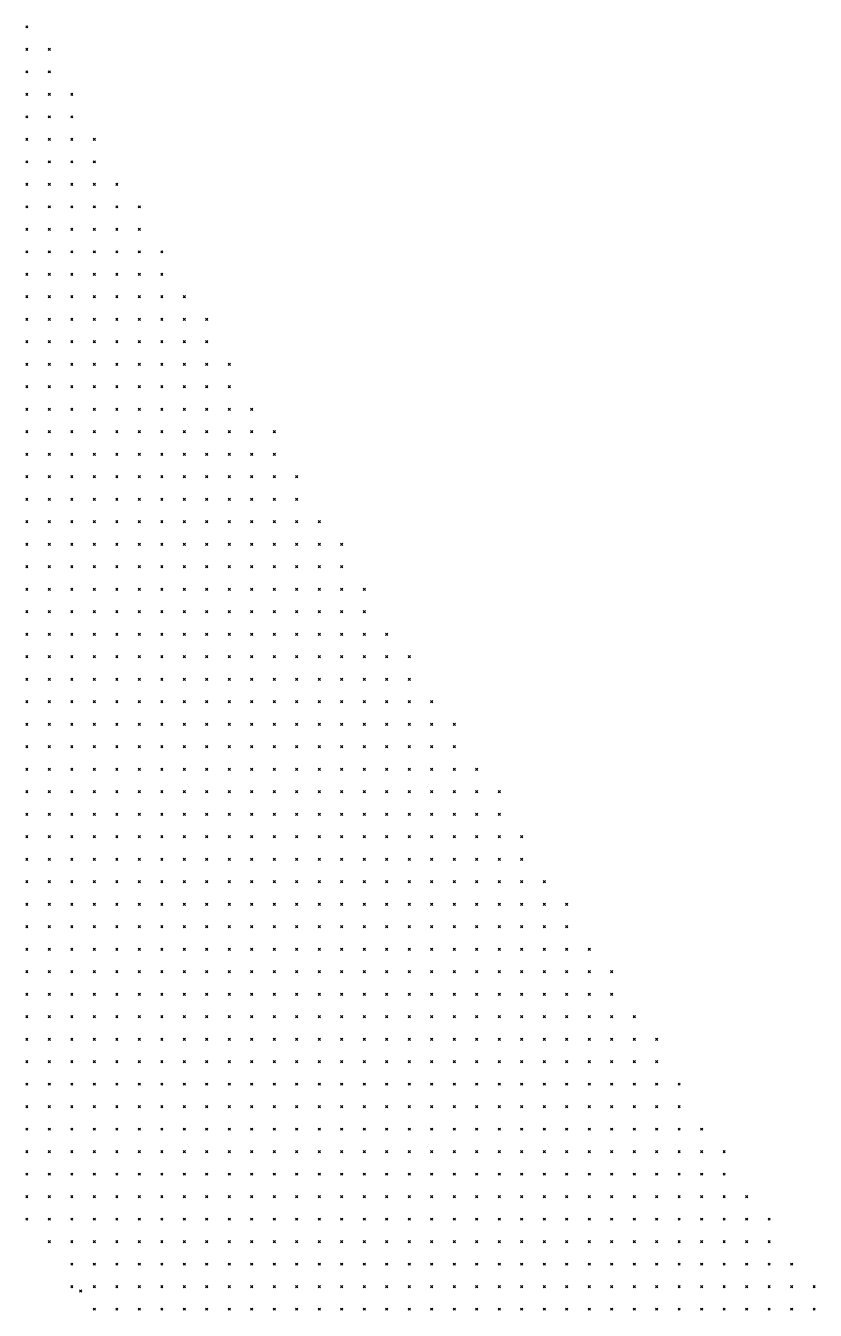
# Model space of a CAD drawing. Header units: metres. Extents: x 441556 to 446409, y 432338 to 461058.
# Drawn here: x 442550.7 to 442656, y 450396.3 to 450567.6 of the extents above; entities that cross this region are included whole.
import ezdxf

# ---------------------------------------------------------------- set-up
doc = ezdxf.new("R2010")
doc.units = ezdxf.units.M
doc.header["$MEASUREMENT"] = 0
doc.header["$PDMODE"] = 35
doc.header["$PDSIZE"] = 0.15
doc.layers.add('DTM-NOK-RevN_LIDAR_co_lidar', color=91, linetype='Continuous', lineweight=0)

msp = doc.modelspace()

# ---------------------------------------------------------------- linework, layer by layer
at = {"layer": 'DTM-NOK-RevN_LIDAR_co_lidar'}
for p in [(442550.88, 450567.461, 498.366), (442550.88, 450564.462, 497.96), (442553.879, 450564.462, 495.181), (442550.88, 450561.462, 497.357), (442553.879, 450561.462, 494.979), (442550.88, 450558.463, 497.373), (442553.879, 450558.463, 495.027), (442556.878, 450558.463, 492.2), (442550.88, 450555.463, 497.91), (442553.879, 450555.463, 495.485), (442556.878, 450555.463, 492.94), (442550.88, 450552.464, 499.135), (442553.879, 450552.464, 496.541), (442556.878, 450552.464, 493.931), (442559.878, 450552.464, 491.653), (442550.88, 450549.465, 500.481), (442553.879, 450549.465, 497.993), (442556.878, 450549.465, 495.288), (442559.878, 450549.465, 492.924), (442550.88, 450546.465, 500.817), (442553.879, 450546.465, 498.551), (442556.878, 450546.465, 496.403), (442559.878, 450546.465, 494.036), (442562.877, 450546.465, 491.6), (442550.88, 450543.466, 500.239), (442553.879, 450543.466, 498.285), (442556.878, 450543.466, 496.211), (442559.878, 450543.466, 493.901), (442562.877, 450543.466, 491.697), (442565.877, 450543.466, 489.353), (442550.88, 450540.467, 499.324), (442553.879, 450540.467, 497.342), (442556.878, 450540.467, 495.116), (442559.878, 450540.467, 492.893), (442562.877, 450540.467, 490.661), (442565.877, 450540.467, 488.383), (442550.88, 450537.467, 497.52), (442553.879, 450537.467, 495.739), (442556.878, 450537.467, 493.527), (442559.878, 450537.467, 491.411), (442562.877, 450537.467, 489.172), (442565.877, 450537.467, 487.05), (442568.876, 450537.467, 485.374), (442550.88, 450534.468, 495.832), (442553.879, 450534.468, 494.276), (442556.878, 450534.468, 492.43), (442559.878, 450534.468, 490.359), (442562.877, 450534.468, 487.845), (442565.877, 450534.468, 485.549), (442568.876, 450534.468, 483.809), (442550.88, 450531.469, 493.919), (442553.879, 450531.469, 492.608), (442556.878, 450531.469, 490.854), (442559.878, 450531.469, 488.483), (442562.877, 450531.469, 486.226), (442565.877, 450531.469, 484.112), (442568.876, 450531.469, 482.217), (442571.875, 450531.469, 480.477), (442550.88, 450528.469, 491.899), (442553.879, 450528.469, 490.588), (442556.878, 450528.469, 489.041), (442559.878, 450528.469, 487.133), (442562.877, 450528.469, 484.763), (442565.877, 450528.469, 482.731), (442568.876, 450528.469, 480.879), (442571.875, 450528.469, 478.989), (442574.875, 450528.469, 477.344), (442550.88, 450525.47, 490.109), (442553.879, 450525.47, 488.776), (442556.878, 450525.47, 487.316), (442559.878, 450525.47, 485.68), (442562.877, 450525.47, 483.517), (442565.877, 450525.47, 481.277), (442568.876, 450525.47, 479.235), (442571.875, 450525.47, 477.563), (442574.875, 450525.47, 476.043), (442550.88, 450522.471, 488.169), (442553.879, 450522.471, 486.885), (442556.878, 450522.471, 485.331), (442559.878, 450522.471, 483.957), (442562.877, 450522.471, 482.128), (442565.877, 450522.471, 479.893), (442568.876, 450522.471, 477.906), (442571.875, 450522.471, 476.325), (442574.875, 450522.471, 474.376), (442577.874, 450522.471, 472.275), (442550.88, 450519.471, 486.032), (442553.879, 450519.471, 484.864), (442556.878, 450519.471, 483.385), (442559.878, 450519.471, 482.029), (442562.877, 450519.471, 480.422), (442565.877, 450519.471, 478.508), (442568.876, 450519.471, 476.508), (442571.875, 450519.471, 474.667), (442574.875, 450519.471, 472.667), (442577.874, 450519.471, 470.681), (442550.88, 450516.472, 483.857), (442553.879, 450516.472, 482.617), (442556.878, 450516.472, 481.446), (442559.878, 450516.472, 480.303), (442562.877, 450516.472, 478.567), (442565.877, 450516.472, 476.97), (442568.876, 450516.472, 475.014), (442571.875, 450516.472, 472.979), (442574.875, 450516.472, 471.15), (442577.874, 450516.472, 469.148), (442580.873, 450516.472, 467.606), (442550.88, 450513.473, 481.779), (442553.879, 450513.473, 480.528), (442556.878, 450513.473, 479.306), (442559.878, 450513.473, 478.307), (442562.877, 450513.473, 476.817), (442565.877, 450513.473, 475.363), (442568.876, 450513.473, 473.588), (442571.875, 450513.473, 471.698), (442574.875, 450513.473, 469.932), (442577.874, 450513.473, 467.944), (442580.873, 450513.473, 466.334), (442583.873, 450513.473, 465.116), (442550.88, 450510.473, 479.965), (442553.879, 450510.473, 478.797), (442556.878, 450510.473, 477.368), (442559.878, 450510.473, 476.187), (442562.877, 450510.473, 474.812), (442565.877, 450510.473, 473.535), (442568.876, 450510.473, 472.117), (442571.875, 450510.473, 470.297), (442574.875, 450510.473, 468.431), (442577.874, 450510.473, 466.768), (442580.873, 450510.473, 465.191), (442583.873, 450510.473, 463.425), (442550.88, 450507.474, 478.204), (442553.879, 450507.474, 477.097), (442556.878, 450507.474, 475.629), (442559.878, 450507.474, 474.258), (442562.877, 450507.474, 472.967), (442565.877, 450507.474, 471.798), (442568.876, 450507.474, 470.507), (442571.875, 450507.474, 468.659), (442574.875, 450507.474, 466.643), (442577.874, 450507.474, 465.122), (442580.873, 450507.474, 463.602), (442583.873, 450507.474, 461.523), (442586.872, 450507.474, 459.563), (442550.88, 450504.475, 476.132), (442553.879, 450504.475, 475.051), (442556.878, 450504.475, 473.651), (442559.878, 450504.475, 472.384), (442562.877, 450504.475, 471.21), (442565.877, 450504.475, 469.83), (442568.876, 450504.475, 468.498), (442571.875, 450504.475, 466.836), (442574.875, 450504.475, 464.905), (442577.874, 450504.475, 463.297), (442580.873, 450504.475, 461.693), (442583.873, 450504.475, 459.871), (442586.872, 450504.475, 457.999), (442550.88, 450501.475, 473.658), (442553.879, 450501.475, 472.68), (442556.878, 450501.475, 471.427), (442559.878, 450501.475, 470.246), (442562.877, 450501.475, 469.049), (442565.877, 450501.475, 467.32), (442568.876, 450501.475, 465.915), (442571.875, 450501.475, 464.646), (442574.875, 450501.475, 463.182), (442577.874, 450501.475, 461.606), (442580.873, 450501.475, 459.714), (442583.873, 450501.475, 458.082), (442586.872, 450501.475, 456.38), (442589.871, 450501.475, 454.183), (442550.88, 450498.476, 471.326), (442553.879, 450498.476, 470.317), (442556.878, 450498.476, 469.175), (442559.878, 450498.476, 467.846), (442562.877, 450498.476, 466.868), (442565.877, 450498.476, 465.066), (442568.876, 450498.476, 463.44), (442571.875, 450498.476, 462.479), (442574.875, 450498.476, 461.463), (442577.874, 450498.476, 459.865), (442580.873, 450498.476, 457.627), (442583.873, 450498.476, 455.837), (442586.872, 450498.476, 454.309), (442589.871, 450498.476, 452.118), (442592.871, 450498.476, 449.735), (442550.88, 450495.477, 469.86), (442553.879, 450495.477, 468.13), (442556.878, 450495.477, 466.964), (442559.878, 450495.477, 465.779), (442562.877, 450495.477, 464.341), (442565.877, 450495.477, 462.84), (442568.876, 450495.477, 461.529), (442571.875, 450495.477, 460.369), (442574.875, 450495.477, 459.213), (442577.874, 450495.477, 457.554), (442580.873, 450495.477, 455.424), (442583.873, 450495.477, 453.848), (442586.872, 450495.477, 452.368), (442589.871, 450495.477, 450.282), (442592.871, 450495.477, 447.885), (442550.88, 450492.477, 468.34), (442553.879, 450492.477, 466.257), (442556.878, 450492.477, 464.879), (442559.878, 450492.477, 463.723), (442562.877, 450492.477, 462.127), (442565.877, 450492.477, 460.723), (442568.876, 450492.477, 459.342), (442571.875, 450492.477, 457.905), (442574.875, 450492.477, 456.484), (442577.874, 450492.477, 455.064), (442580.873, 450492.477, 453.759), (442583.873, 450492.477, 452.229), (442586.872, 450492.477, 450.486), (442589.871, 450492.477, 448.349), (442592.871, 450492.477, 445.482), (442595.87, 450492.477, 442.989), (442550.88, 450489.478, 466.294), (442553.879, 450489.478, 464.868), (442556.878, 450489.478, 463.594), (442559.878, 450489.478, 462.074), (442562.877, 450489.478, 460.488), (442565.877, 450489.478, 458.809), (442568.876, 450489.478, 457.001), (442571.875, 450489.478, 455.527), (442574.875, 450489.478, 454.175), (442577.874, 450489.478, 452.688), (442580.873, 450489.478, 451.704), (442583.873, 450489.478, 450.673), (442586.872, 450489.478, 448.457), (442589.871, 450489.478, 446.101), (442592.871, 450489.478, 443.248), (442595.87, 450489.478, 440.746), (442550.88, 450486.479, 465.12), (442553.879, 450486.479, 463.935), (442556.878, 450486.479, 462.567), (442559.878, 450486.479, 460.853), (442562.877, 450486.479, 458.964), (442565.877, 450486.479, 456.775), (442568.876, 450486.479, 454.782), (442571.875, 450486.479, 453.047), (442574.875, 450486.479, 451.284), (442577.874, 450486.479, 450.057), (442580.873, 450486.479, 449.353), (442583.873, 450486.479, 448.191), (442586.872, 450486.479, 446.646), (442589.871, 450486.479, 444.165), (442592.871, 450486.479, 441.02), (442595.87, 450486.479, 438.12), (442598.869, 450486.479, 435.887), (442550.88, 450483.479, 464.857), (442553.879, 450483.479, 463.343), (442556.878, 450483.479, 462.097), (442559.878, 450483.479, 460.159), (442562.877, 450483.479, 458.075), (442565.877, 450483.479, 455.11), (442568.876, 450483.479, 452.519), (442571.875, 450483.479, 451.055), (442574.875, 450483.479, 449.316), (442577.874, 450483.479, 447.495), (442580.873, 450483.479, 446.695), (442583.873, 450483.479, 445.838), (442586.872, 450483.479, 443.696), (442589.871, 450483.479, 440.375), (442592.871, 450483.479, 438.171), (442595.87, 450483.479, 435.784), (442598.869, 450483.479, 433.27), (442601.869, 450483.479, 432.475), (442550.88, 450480.48, 464.177), (442553.879, 450480.48, 462.126), (442556.878, 450480.48, 460.876), (442559.878, 450480.48, 459.312), (442562.877, 450480.48, 457.083), (442565.877, 450480.48, 454.249), (442568.876, 450480.48, 451.744), (442571.875, 450480.48, 449.891), (442574.875, 450480.48, 448.073), (442577.874, 450480.48, 446.3), (442580.873, 450480.48, 444.831), (442583.873, 450480.48, 443.255), (442586.872, 450480.48, 441.282), (442589.871, 450480.48, 438.949), (442592.871, 450480.48, 437.045), (442595.87, 450480.48, 434.884), (442598.869, 450480.48, 430.974), (442601.869, 450480.48, 429.489), (442550.88, 450477.481, 462.436), (442553.879, 450477.481, 460.886), (442556.878, 450477.481, 459.494), (442559.878, 450477.481, 457.72), (442562.877, 450477.481, 455.574), (442565.877, 450477.481, 453.614), (442568.876, 450477.481, 451.691), (442571.875, 450477.481, 449.794), (442574.875, 450477.481, 448.118), (442577.874, 450477.481, 446.696), (442580.873, 450477.481, 445.355), (442583.873, 450477.481, 443.774), (442586.872, 450477.481, 441.967), (442589.871, 450477.481, 439.537), (442592.871, 450477.481, 437.442), (442595.87, 450477.481, 435.159), (442598.869, 450477.481, 431.861), (442601.869, 450477.481, 429.075), (442604.868, 450477.481, 427.549), (442550.88, 450474.481, 462.19), (442553.879, 450474.481, 460.6), (442556.878, 450474.481, 458.873), (442559.878, 450474.481, 456.945), (442562.877, 450474.481, 454.978), (442565.877, 450474.481, 453.222), (442568.876, 450474.481, 451.963), (442571.875, 450474.481, 451.208), (442574.875, 450474.481, 450.247), (442577.874, 450474.481, 449.027), (442580.873, 450474.481, 448.057), (442583.873, 450474.481, 446.683), (442586.872, 450474.481, 444.655), (442589.871, 450474.481, 442.42), (442592.871, 450474.481, 440.173), (442595.87, 450474.481, 438.104), (442598.869, 450474.481, 435.412), (442601.869, 450474.481, 432.195), (442604.868, 450474.481, 430.574), (442607.867, 450474.481, 429.452), (442550.88, 450471.482, 464.008), (442553.879, 450471.482, 462.359), (442556.878, 450471.482, 460.481), (442559.878, 450471.482, 458.278), (442562.877, 450471.482, 456.573), (442565.877, 450471.482, 454.922), (442568.876, 450471.482, 454.258), (442571.875, 450471.482, 453.931), (442574.875, 450471.482, 452.873), (442577.874, 450471.482, 451.724), (442580.873, 450471.482, 450.538), (442583.873, 450471.482, 448.964), (442586.872, 450471.482, 447.12), (442589.871, 450471.482, 445.094), (442592.871, 450471.482, 443.221), (442595.87, 450471.482, 441.247), (442598.869, 450471.482, 439.361), (442601.869, 450471.482, 437.271), (442604.868, 450471.482, 435.43), (442607.867, 450471.482, 434.169), (442550.88, 450468.483, 466.422), (442553.879, 450468.483, 464.476), (442556.878, 450468.483, 462.552), (442559.878, 450468.483, 460.436), (442562.877, 450468.483, 459.039), (442565.877, 450468.483, 458.062), (442568.876, 450468.483, 457.482), (442571.875, 450468.483, 456.922), (442574.875, 450468.483, 455.798), (442577.874, 450468.483, 454.321), (442580.873, 450468.483, 452.688), (442583.873, 450468.483, 450.966), (442586.872, 450468.483, 449.313), (442589.871, 450468.483, 447.314), (442592.871, 450468.483, 445.191), (442595.87, 450468.483, 443.248), (442598.869, 450468.483, 441.549), (442601.869, 450468.483, 439.467), (442604.868, 450468.483, 437.921), (442607.867, 450468.483, 436.214), (442610.867, 450468.483, 434.234), (442550.88, 450465.483, 469.091), (442553.879, 450465.483, 466.994), (442556.878, 450465.483, 465.503), (442559.878, 450465.483, 463.164), (442562.877, 450465.483, 461.669), (442565.877, 450465.483, 460.896), (442568.876, 450465.483, 460.232), (442571.875, 450465.483, 459.21), (442574.875, 450465.483, 457.735), (442577.874, 450465.483, 456.158), (442580.873, 450465.483, 454.408), (442583.873, 450465.483, 452.494), (442586.872, 450465.483, 450.602), (442589.871, 450465.483, 448.723), (442592.871, 450465.483, 446.77), (442595.87, 450465.483, 445.059), (442598.869, 450465.483, 443.361), (442601.869, 450465.483, 441.724), (442604.868, 450465.483, 440.143), (442607.867, 450465.483, 438.22), (442610.867, 450465.483, 436.598), (442613.866, 450465.483, 434.616), (442550.88, 450462.484, 473.059), (442553.879, 450462.484, 471.126), (442556.878, 450462.484, 469.35), (442559.878, 450462.484, 467.327), (442562.877, 450462.484, 465.433), (442565.877, 450462.484, 463.64), (442568.876, 450462.484, 462.252), (442571.875, 450462.484, 460.903), (442574.875, 450462.484, 459.157), (442577.874, 450462.484, 457.371), (442580.873, 450462.484, 455.527), (442583.873, 450462.484, 453.473), (442586.872, 450462.484, 451.574), (442589.871, 450462.484, 449.731), (442592.871, 450462.484, 448.169), (442595.87, 450462.484, 446.501), (442598.869, 450462.484, 445.215), (442601.869, 450462.484, 443.959), (442604.868, 450462.484, 442.59), (442607.867, 450462.484, 440.623), (442610.867, 450462.484, 438.909), (442613.866, 450462.484, 436.956), (442550.88, 450459.485, 475.767), (442553.879, 450459.485, 474.005), (442556.878, 450459.485, 471.956), (442559.878, 450459.485, 470.09), (442562.877, 450459.485, 468.384), (442565.877, 450459.485, 466.288), (442568.876, 450459.485, 464.346), (442571.875, 450459.485, 462.558), (442574.875, 450459.485, 460.478), (442577.874, 450459.485, 458.349), (442580.873, 450459.485, 456.343), (442583.873, 450459.485, 454.361), (442586.872, 450459.485, 452.504), (442589.871, 450459.485, 451.017), (442592.871, 450459.485, 449.686), (442595.87, 450459.485, 448.418), (442598.869, 450459.485, 447.281), (442601.869, 450459.485, 446.074), (442604.868, 450459.485, 444.684), (442607.867, 450459.485, 442.634), (442610.867, 450459.485, 440.996), (442613.866, 450459.485, 439.265), (442616.865, 450459.485, 437.5), (442550.88, 450456.485, 477.668), (442553.879, 450456.485, 475.755), (442556.878, 450456.485, 473.839), (442559.878, 450456.485, 472.098), (442562.877, 450456.485, 470.343), (442565.877, 450456.485, 468.299), (442568.876, 450456.485, 466.171), (442571.875, 450456.485, 464.158), (442574.875, 450456.485, 462.032), (442577.874, 450456.485, 459.777), (442580.873, 450456.485, 457.65), (442583.873, 450456.485, 455.689), (442586.872, 450456.485, 454.038), (442589.871, 450456.485, 452.622), (442592.871, 450456.485, 451.471), (442595.87, 450456.485, 450.334), (442598.869, 450456.485, 449.371), (442601.869, 450456.485, 447.883), (442604.868, 450456.485, 446.498), (442607.867, 450456.485, 444.592), (442610.867, 450456.485, 442.951), (442613.866, 450456.485, 441.092), (442616.865, 450456.485, 439.465), (442550.88, 450453.486, 479.37), (442553.879, 450453.486, 477.357), (442556.878, 450453.486, 475.634), (442559.878, 450453.486, 473.785), (442562.877, 450453.486, 471.889), (442565.877, 450453.486, 469.985), (442568.876, 450453.486, 467.892), (442571.875, 450453.486, 465.836), (442574.875, 450453.486, 463.844), (442577.874, 450453.486, 461.613), (442580.873, 450453.486, 459.303), (442583.873, 450453.486, 457.454), (442586.872, 450453.486, 456.176), (442589.871, 450453.486, 454.743), (442592.871, 450453.486, 453.574), (442595.87, 450453.486, 452.468), (442598.869, 450453.486, 451.482), (442601.869, 450453.486, 449.808), (442604.868, 450453.486, 448.512), (442607.867, 450453.486, 446.77), (442610.867, 450453.486, 445.025), (442613.866, 450453.486, 443.251), (442616.865, 450453.486, 441.486), (442619.865, 450453.486, 439.786), (442550.88, 450450.486, 480.873), (442553.879, 450450.486, 478.936), (442556.878, 450450.486, 477.2), (442559.878, 450450.486, 475.368), (442562.877, 450450.486, 473.504), (442565.877, 450450.486, 471.683), (442568.876, 450450.486, 469.595), (442571.875, 450450.486, 467.648), (442574.875, 450450.486, 465.984), (442577.874, 450450.486, 463.889), (442580.873, 450450.486, 461.483), (442583.873, 450450.486, 459.637), (442586.872, 450450.486, 458.268), (442589.871, 450450.486, 456.842), (442592.871, 450450.486, 455.709), (442595.87, 450450.486, 454.646), (442598.869, 450450.486, 453.476), (442601.869, 450450.486, 451.967), (442604.868, 450450.486, 450.591), (442607.867, 450450.486, 448.942), (442610.867, 450450.486, 446.97), (442613.866, 450450.486, 445.344), (442616.865, 450450.486, 443.361), (442619.865, 450450.486, 441.486), (442622.864, 450450.486, 439.395), (442550.88, 450447.487, 482.184), (442553.879, 450447.487, 480.424), (442556.878, 450447.487, 478.788), (442559.878, 450447.487, 476.896), (442562.877, 450447.487, 475.084), (442565.877, 450447.487, 473.33), (442568.876, 450447.487, 471.353), (442571.875, 450447.487, 469.61), (442574.875, 450447.487, 468.122), (442577.874, 450447.487, 466.236), (442580.873, 450447.487, 464.041), (442583.873, 450447.487, 462.091), (442586.872, 450447.487, 460.477), (442589.871, 450447.487, 459.039), (442592.871, 450447.487, 457.963), (442595.87, 450447.487, 456.688), (442598.869, 450447.487, 455.51), (442601.869, 450447.487, 453.934), (442604.868, 450447.487, 452.422), (442607.867, 450447.487, 450.828), (442610.867, 450447.487, 448.893), (442613.866, 450447.487, 447.309), (442616.865, 450447.487, 445.192), (442619.865, 450447.487, 443.175), (442622.864, 450447.487, 441.204), (442550.88, 450444.488, 483.567), (442553.879, 450444.488, 481.811), (442556.878, 450444.488, 480.265), (442559.878, 450444.488, 478.344), (442562.877, 450444.488, 476.609), (442565.877, 450444.488, 474.931), (442568.876, 450444.488, 473.116), (442571.875, 450444.488, 471.432), (442574.875, 450444.488, 469.792), (442577.874, 450444.488, 468.039), (442580.873, 450444.488, 466.298), (442583.873, 450444.488, 464.63), (442586.872, 450444.488, 463.152), (442589.871, 450444.488, 461.613), (442592.871, 450444.488, 460.421), (442595.87, 450444.488, 459.13), (442598.869, 450444.488, 457.779), (442601.869, 450444.488, 455.981), (442604.868, 450444.488, 454.296), (442607.867, 450444.488, 452.55), (442610.867, 450444.488, 450.88), (442613.866, 450444.488, 449.264), (442616.865, 450444.488, 447.167), (442619.865, 450444.488, 445.196), (442622.864, 450444.488, 443.204), (442625.863, 450444.488, 441.194), (442550.88, 450441.488, 485.216), (442553.879, 450441.488, 483.341), (442556.878, 450441.488, 481.687), (442559.878, 450441.488, 479.881), (442562.877, 450441.488, 478.216), (442565.877, 450441.488, 476.498), (442568.876, 450441.488, 474.792), (442571.875, 450441.488, 473.11), (442574.875, 450441.488, 471.292), (442577.874, 450441.488, 469.677), (442580.873, 450441.488, 468.395), (442583.873, 450441.488, 467.061), (442586.872, 450441.488, 465.821), (442589.871, 450441.488, 464.422), (442592.871, 450441.488, 463.019), (442595.87, 450441.488, 461.788), (442598.869, 450441.488, 460.047), (442601.869, 450441.488, 458.334), (442604.868, 450441.488, 456.448), (442607.867, 450441.488, 454.384), (442610.867, 450441.488, 452.828), (442613.866, 450441.488, 451.222), (442616.865, 450441.488, 449.253), (442619.865, 450441.488, 447.393), (442622.864, 450441.488, 445.408), (442625.863, 450441.488, 443.098), (442628.863, 450441.488, 440.789), (442550.88, 450438.489, 487.044), (442553.879, 450438.489, 485.119), (442556.878, 450438.489, 483.32), (442559.878, 450438.489, 481.56), (442562.877, 450438.489, 479.859), (442565.877, 450438.489, 478.142), (442568.876, 450438.489, 476.514), (442571.875, 450438.489, 474.976), (442574.875, 450438.489, 473.387), (442577.874, 450438.489, 471.951), (442580.873, 450438.489, 470.727), (442583.873, 450438.489, 469.404), (442586.872, 450438.489, 468.203), (442589.871, 450438.489, 467.025), (442592.871, 450438.489, 465.607), (442595.87, 450438.489, 464.122), (442598.869, 450438.489, 462.311), (442601.869, 450438.489, 460.688), (442604.868, 450438.489, 458.674), (442607.867, 450438.489, 456.552), (442610.867, 450438.489, 454.876), (442613.866, 450438.489, 453.244), (442616.865, 450438.489, 451.44), (442619.865, 450438.489, 449.584), (442622.864, 450438.489, 447.548), (442625.863, 450438.489, 445.055), (442628.863, 450438.489, 442.499), (442550.88, 450435.49, 488.934), (442553.879, 450435.49, 486.947), (442556.878, 450435.49, 485.203), (442559.878, 450435.49, 483.393), (442562.877, 450435.49, 481.631), (442565.877, 450435.49, 480.076), (442568.876, 450435.49, 478.478), (442571.875, 450435.49, 477.003), (442574.875, 450435.49, 475.783), (442577.874, 450435.49, 474.484), (442580.873, 450435.49, 473.069), (442583.873, 450435.49, 471.798), (442586.872, 450435.49, 470.6), (442589.871, 450435.49, 469.299), (442592.871, 450435.49, 467.933), (442595.87, 450435.49, 466.354), (442598.869, 450435.49, 464.747), (442601.869, 450435.49, 463.072), (442604.868, 450435.49, 461.001), (442607.867, 450435.49, 458.927), (442610.867, 450435.49, 457.117), (442613.866, 450435.49, 455.222), (442616.865, 450435.49, 453.506), (442619.865, 450435.49, 451.637), (442622.864, 450435.49, 449.531), (442625.863, 450435.49, 446.989), (442628.863, 450435.49, 444.372), (442631.862, 450435.49, 442.071), (442550.88, 450432.49, 490.735), (442553.879, 450432.49, 488.807), (442556.878, 450432.49, 487.317), (442559.878, 450432.49, 485.469), (442562.877, 450432.49, 483.72), (442565.877, 450432.49, 482.243), (442568.876, 450432.49, 480.703), (442571.875, 450432.49, 479.132), (442574.875, 450432.49, 477.807), (442577.874, 450432.49, 476.535), (442580.873, 450432.49, 475.133), (442583.873, 450432.49, 473.988), (442586.872, 450432.49, 472.892), (442589.871, 450432.49, 471.488), (442592.871, 450432.49, 470.109), (442595.87, 450432.49, 468.61), (442598.869, 450432.49, 466.854), (442601.869, 450432.49, 465.321), (442604.868, 450432.49, 463.31), (442607.867, 450432.49, 461.089), (442610.867, 450432.49, 459.314), (442613.866, 450432.49, 457.217), (442616.865, 450432.49, 455.407), (442619.865, 450432.49, 453.424), (442622.864, 450432.49, 451.248), (442625.863, 450432.49, 448.794), (442628.863, 450432.49, 446.352), (442631.862, 450432.49, 443.959), (442634.861, 450432.49, 441.711), (442550.88, 450429.491, 492.481), (442553.879, 450429.491, 490.794), (442556.878, 450429.491, 489.283), (442559.878, 450429.491, 487.577), (442562.877, 450429.491, 485.958), (442565.877, 450429.491, 484.51), (442568.876, 450429.491, 483.027), (442571.875, 450429.491, 481.411), (442574.875, 450429.491, 479.95), (442577.874, 450429.491, 478.543), (442580.873, 450429.491, 477.026), (442583.873, 450429.491, 475.948), (442586.872, 450429.491, 474.895), (442589.871, 450429.491, 473.403), (442592.871, 450429.491, 472.303), (442595.87, 450429.491, 470.672), (442598.869, 450429.491, 468.578), (442601.869, 450429.491, 466.997), (442604.868, 450429.491, 465.144), (442607.867, 450429.491, 463.092), (442610.867, 450429.491, 461.312), (442613.866, 450429.491, 459.332), (442616.865, 450429.491, 457.532), (442619.865, 450429.491, 455.422), (442622.864, 450429.491, 453.117), (442625.863, 450429.491, 450.624), (442628.863, 450429.491, 448.135), (442631.862, 450429.491, 445.684), (442634.861, 450429.491, 443.349), (442550.88, 450426.492, 494.685), (442553.879, 450426.492, 493.002), (442556.878, 450426.492, 491.367), (442559.878, 450426.492, 489.637), (442562.877, 450426.492, 488.091), (442565.877, 450426.492, 486.673), (442568.876, 450426.492, 485.19), (442571.875, 450426.492, 483.534), (442574.875, 450426.492, 482.024), (442577.874, 450426.492, 480.796), (442580.873, 450426.492, 479.498), (442583.873, 450426.492, 478.172), (442586.872, 450426.492, 476.862), (442589.871, 450426.492, 475.446), (442592.871, 450426.492, 474.078), (442595.87, 450426.492, 472.285), (442598.869, 450426.492, 470.685), (442601.869, 450426.492, 468.808), (442604.868, 450426.492, 466.948), (442607.867, 450426.492, 464.999), (442610.867, 450426.492, 463.175), (442613.866, 450426.492, 461.32), (442616.865, 450426.492, 459.622), (442619.865, 450426.492, 457.645), (442622.864, 450426.492, 455.403), (442625.863, 450426.492, 452.631), (442628.863, 450426.492, 449.762), (442631.862, 450426.492, 447.245), (442634.861, 450426.492, 444.893), (442637.861, 450426.492, 442.629), (442550.88, 450423.492, 496.58), (442553.879, 450423.492, 494.872), (442556.878, 450423.492, 493.134), (442559.878, 450423.492, 491.543), (442562.877, 450423.492, 490.088), (442565.877, 450423.492, 488.543), (442568.876, 450423.492, 487.1), (442571.875, 450423.492, 485.765), (442574.875, 450423.492, 484.281), (442577.874, 450423.492, 482.798), (442580.873, 450423.492, 481.464), (442583.873, 450423.492, 480.13), (442586.872, 450423.492, 478.909), (442589.871, 450423.492, 477.605), (442592.871, 450423.492, 475.947), (442595.87, 450423.492, 473.653), (442598.869, 450423.492, 472.359), (442601.869, 450423.492, 470.679), (442604.868, 450423.492, 468.568), (442607.867, 450423.492, 466.741), (442610.867, 450423.492, 465.111), (442613.866, 450423.492, 463.212), (442616.865, 450423.492, 461.452), (442619.865, 450423.492, 459.693), (442622.864, 450423.492, 457.561), (442625.863, 450423.492, 454.904), (442628.863, 450423.492, 451.832), (442631.862, 450423.492, 449.111), (442634.861, 450423.492, 446.731), (442637.861, 450423.492, 444.309), (442550.88, 450420.493, 498.575), (442553.879, 450420.493, 497.257), (442556.878, 450420.493, 495.572), (442559.878, 450420.493, 493.965), (442562.877, 450420.493, 492.394), (442565.877, 450420.493, 490.7), (442568.876, 450420.493, 489.225), (442571.875, 450420.493, 487.822), (442574.875, 450420.493, 486.319), (442577.874, 450420.493, 484.928), (442580.873, 450420.493, 483.592), (442583.873, 450420.493, 482.217), (442586.872, 450420.493, 480.984), (442589.871, 450420.493, 479.938), (442592.871, 450420.493, 478.214), (442595.87, 450420.493, 476.313), (442598.869, 450420.493, 474.673), (442601.869, 450420.493, 472.479), (442604.868, 450420.493, 470.658), (442607.867, 450420.493, 468.769), (442610.867, 450420.493, 466.957), (442613.866, 450420.493, 465.109), (442616.865, 450420.493, 463.25), (442619.865, 450420.493, 461.575), (442622.864, 450420.493, 459.781), (442625.863, 450420.493, 457.973), (442628.863, 450420.493, 454.723), (442631.862, 450420.493, 451.311), (442634.861, 450420.493, 448.54), (442637.861, 450420.493, 445.796), (442640.86, 450420.493, 443.074), (442550.88, 450417.494, 500.672), (442553.879, 450417.494, 499.319), (442556.878, 450417.494, 497.719), (442559.878, 450417.494, 496.028), (442562.877, 450417.494, 494.539), (442565.877, 450417.494, 492.844), (442568.876, 450417.494, 491.275), (442571.875, 450417.494, 489.981), (442574.875, 450417.494, 488.607), (442577.874, 450417.494, 487.147), (442580.873, 450417.494, 485.744), (442583.873, 450417.494, 484.355), (442586.872, 450417.494, 483.01), (442589.871, 450417.494, 481.859), (442592.871, 450417.494, 480.256), (442595.87, 450417.494, 478.541), (442598.869, 450417.494, 476.901), (442601.869, 450417.494, 474.881), (442604.868, 450417.494, 473.191), (442607.867, 450417.494, 470.963), (442610.867, 450417.494, 468.955), (442613.866, 450417.494, 466.914), (442616.865, 450417.494, 465.028), (442619.865, 450417.494, 462.91), (442622.864, 450417.494, 460.822), (442625.863, 450417.494, 458.539), (442628.863, 450417.494, 456.026), (442631.862, 450417.494, 453.39), (442634.861, 450417.494, 450.676), (442637.861, 450417.494, 447.752), (442640.86, 450417.494, 444.868), (442643.859, 450417.494, 442.119), (442550.88, 450414.494, 502.848), (442553.879, 450414.494, 501.289), (442556.878, 450414.494, 499.682), (442559.878, 450414.494, 498.32), (442562.877, 450414.494, 496.924), (442565.877, 450414.494, 495.245), (442568.876, 450414.494, 493.768), (442571.875, 450414.494, 492.409), (442574.875, 450414.494, 490.932), (442577.874, 450414.494, 489.465), (442580.873, 450414.494, 488.021), (442583.873, 450414.494, 486.629), (442586.872, 450414.494, 485.179), (442589.871, 450414.494, 483.761), (442592.871, 450414.494, 482.324), (442595.87, 450414.494, 480.691), (442598.869, 450414.494, 479.089), (442601.869, 450414.494, 477.192), (442604.868, 450414.494, 475.413), (442607.867, 450414.494, 473.145), (442610.867, 450414.494, 470.462), (442613.866, 450414.494, 467.926), (442616.865, 450414.494, 465.529), (442619.865, 450414.494, 463.248), (442622.864, 450414.494, 461.172), (442625.863, 450414.494, 458.907), (442628.863, 450414.494, 456.549), (442631.862, 450414.494, 454.394), (442634.861, 450414.494, 452.231), (442637.861, 450414.494, 449.515), (442640.86, 450414.494, 446.396), (442643.859, 450414.494, 443.308), (442550.88, 450411.495, 505.307), (442553.879, 450411.495, 503.944), (442556.878, 450411.495, 502.407), (442559.878, 450411.495, 500.994), (442562.877, 450411.495, 499.624), (442565.877, 450411.495, 497.944), (442568.876, 450411.495, 496.293), (442571.875, 450411.495, 494.889), (442574.875, 450411.495, 493.55), (442577.874, 450411.495, 492.035), (442580.873, 450411.495, 490.373), (442583.873, 450411.495, 488.928), (442586.872, 450411.495, 487.503), (442589.871, 450411.495, 485.834), (442592.871, 450411.495, 484.336), (442595.87, 450411.495, 482.914), (442598.869, 450411.495, 480.433), (442601.869, 450411.495, 478.498), (442604.868, 450411.495, 475.784), (442607.867, 450411.495, 473.148), (442610.867, 450411.495, 470.89), (442613.866, 450411.495, 468.242), (442616.865, 450411.495, 465.256), (442619.865, 450411.495, 463.147), (442622.864, 450411.495, 460.657), (442625.863, 450411.495, 458.269), (442628.863, 450411.495, 456.089), (442631.862, 450411.495, 454.264), (442634.861, 450411.495, 452.499), (442637.861, 450411.495, 450.219), (442640.86, 450411.495, 447.256), (442643.859, 450411.495, 444.034), (442646.859, 450411.495, 441.133), (442550.88, 450408.496, 507.94), (442553.879, 450408.496, 506.884), (442556.878, 450408.496, 505.648), (442559.878, 450408.496, 504.3), (442562.877, 450408.496, 502.609), (442565.877, 450408.496, 501.319), (442568.876, 450408.496, 499.734), (442571.875, 450408.496, 497.551), (442574.875, 450408.496, 495.785), (442577.874, 450408.496, 494.379), (442580.873, 450408.496, 492.675), (442583.873, 450408.496, 491.032), (442586.872, 450408.496, 489.39), (442589.871, 450408.496, 487.328), (442592.871, 450408.496, 485.351), (442595.87, 450408.496, 483.076), (442598.869, 450408.496, 480.647), (442601.869, 450408.496, 478.331), (442604.868, 450408.496, 475.705), (442607.867, 450408.496, 472.883), (442610.867, 450408.496, 470.463), (442613.866, 450408.496, 467.733), (442616.865, 450408.496, 465.001), (442619.865, 450408.496, 462.033), (442622.864, 450408.496, 459.521), (442625.863, 450408.496, 457.294), (442628.863, 450408.496, 455.576), (442631.862, 450408.496, 453.466), (442634.861, 450408.496, 451.43), (442637.861, 450408.496, 449.686), (442640.86, 450408.496, 447.374), (442643.859, 450408.496, 444.314), (442646.859, 450408.496, 441.115), (442649.858, 450408.496, 438.354), (442553.879, 450405.496, 509.635), (442556.878, 450405.496, 508.393), (442559.878, 450405.496, 506.958), (442562.877, 450405.496, 505.561), (442565.877, 450405.496, 503.919), (442568.876, 450405.496, 502.035), (442571.875, 450405.496, 500.024), (442574.875, 450405.496, 498.123), (442577.874, 450405.496, 496.308), (442580.873, 450405.496, 494.329), (442583.873, 450405.496, 492.473), (442586.872, 450405.496, 490.665), (442589.871, 450405.496, 488.643), (442592.871, 450405.496, 486.204), (442595.87, 450405.496, 483.304), (442598.869, 450405.496, 480.866), (442601.869, 450405.496, 478.296), (442604.868, 450405.496, 475.542), (442607.867, 450405.496, 473.007), (442610.867, 450405.496, 470.296), (442613.866, 450405.496, 467.505), (442616.865, 450405.496, 464.515), (442619.865, 450405.496, 461.72), (442622.864, 450405.496, 459.196), (442625.863, 450405.496, 456.794), (442628.863, 450405.496, 454.845), (442631.862, 450405.496, 452.84), (442634.861, 450405.496, 450.766), (442637.861, 450405.496, 448.587), (442640.86, 450405.496, 446.474), (442643.859, 450405.496, 444.306), (442646.859, 450405.496, 441.413), (442649.858, 450405.496, 438.283), (442556.878, 450402.497, 510.468), (442559.878, 450402.497, 508.957), (442562.877, 450402.497, 507.434), (442565.877, 450402.497, 505.849), (442568.876, 450402.497, 504.022), (442571.875, 450402.497, 502.088), (442574.875, 450402.497, 500.272), (442577.874, 450402.497, 498.504), (442580.873, 450402.497, 496.425), (442583.873, 450402.497, 493.879), (442586.872, 450402.497, 491.527), (442589.871, 450402.497, 489.352), (442592.871, 450402.497, 486.52), (442595.87, 450402.497, 483.783), (442598.869, 450402.497, 481.815), (442601.869, 450402.497, 478.331), (442604.868, 450402.497, 475.452), (442607.867, 450402.497, 472.628), (442610.867, 450402.497, 470.122), (442613.866, 450402.497, 467.699), (442616.865, 450402.497, 464.531), (442619.865, 450402.497, 461.762), (442622.864, 450402.497, 458.995), (442625.863, 450402.497, 456.289), (442628.863, 450402.497, 453.689), (442631.862, 450402.497, 451.602), (442634.861, 450402.497, 449.534), (442637.861, 450402.497, 447.338), (442640.86, 450402.497, 445.365), (442643.859, 450402.497, 443.349), (442646.859, 450402.497, 440.885), (442649.858, 450402.497, 437.894), (442652.857, 450402.497, 434.754), (442556.878, 450399.498, 511.284), (442559.878, 450399.498, 510.006), (442562.877, 450399.498, 508.673), (442565.877, 450399.498, 507.317), (442568.876, 450399.498, 505.68), (442571.875, 450399.498, 503.675), (442574.875, 450399.498, 501.594), (442577.874, 450399.498, 499.627), (442580.873, 450399.498, 497.494), (442583.873, 450399.498, 495.06), (442586.872, 450399.498, 492.726), (442589.871, 450399.498, 490.37), (442592.871, 450399.498, 487.873), (442595.87, 450399.498, 484.67), (442598.869, 450399.498, 481.87), (442601.869, 450399.498, 479.036), (442604.868, 450399.498, 476.507), (442607.867, 450399.498, 473.202), (442610.867, 450399.498, 470.116), (442613.866, 450399.498, 467.941), (442616.865, 450399.498, 464.934), (442619.865, 450399.498, 462.249), (442622.864, 450399.498, 459.386), (442625.863, 450399.498, 456.69), (442628.863, 450399.498, 453.864), (442631.862, 450399.498, 451.51), (442634.861, 450399.498, 449.245), (442637.861, 450399.498, 446.668), (442640.86, 450399.498, 444.335), (442643.859, 450399.498, 442.217), (442646.859, 450399.498, 439.812), (442649.858, 450399.498, 437.032), (442652.857, 450399.498, 433.963), (442655.857, 450399.498, 431.427), (442558.07, 450398.92, 511.19), (442559.878, 450396.498, 509.657), (442562.877, 450396.498, 508.599), (442565.877, 450396.498, 507.453), (442568.876, 450396.498, 505.95), (442571.875, 450396.498, 504.16), (442574.875, 450396.498, 502.183), (442577.874, 450396.498, 500.106), (442580.873, 450396.498, 498.281), (442583.873, 450396.498, 496.317), (442586.872, 450396.498, 493.451), (442589.871, 450396.498, 490.936), (442592.871, 450396.498, 488.527), (442595.87, 450396.498, 485.872), (442598.869, 450396.498, 482.742), (442601.869, 450396.498, 480.118), (442604.868, 450396.498, 477.218), (442607.867, 450396.498, 473.977), (442610.867, 450396.498, 471.468), (442613.866, 450396.498, 468.943), (442616.865, 450396.498, 465.94), (442619.865, 450396.498, 463.209), (442622.864, 450396.498, 460.439), (442625.863, 450396.498, 457.288), (442628.863, 450396.498, 454.15), (442631.862, 450396.498, 451.439), (442634.861, 450396.498, 449.054), (442637.861, 450396.498, 446.506), (442640.86, 450396.498, 443.867), (442643.859, 450396.498, 441.454), (442646.859, 450396.498, 438.957), (442649.858, 450396.498, 436.119), (442652.857, 450396.498, 433.227), (442655.857, 450396.498, 430.969)]:
    msp.add_point(p, dxfattribs=at)

doc.saveas('drawing.dxf')
